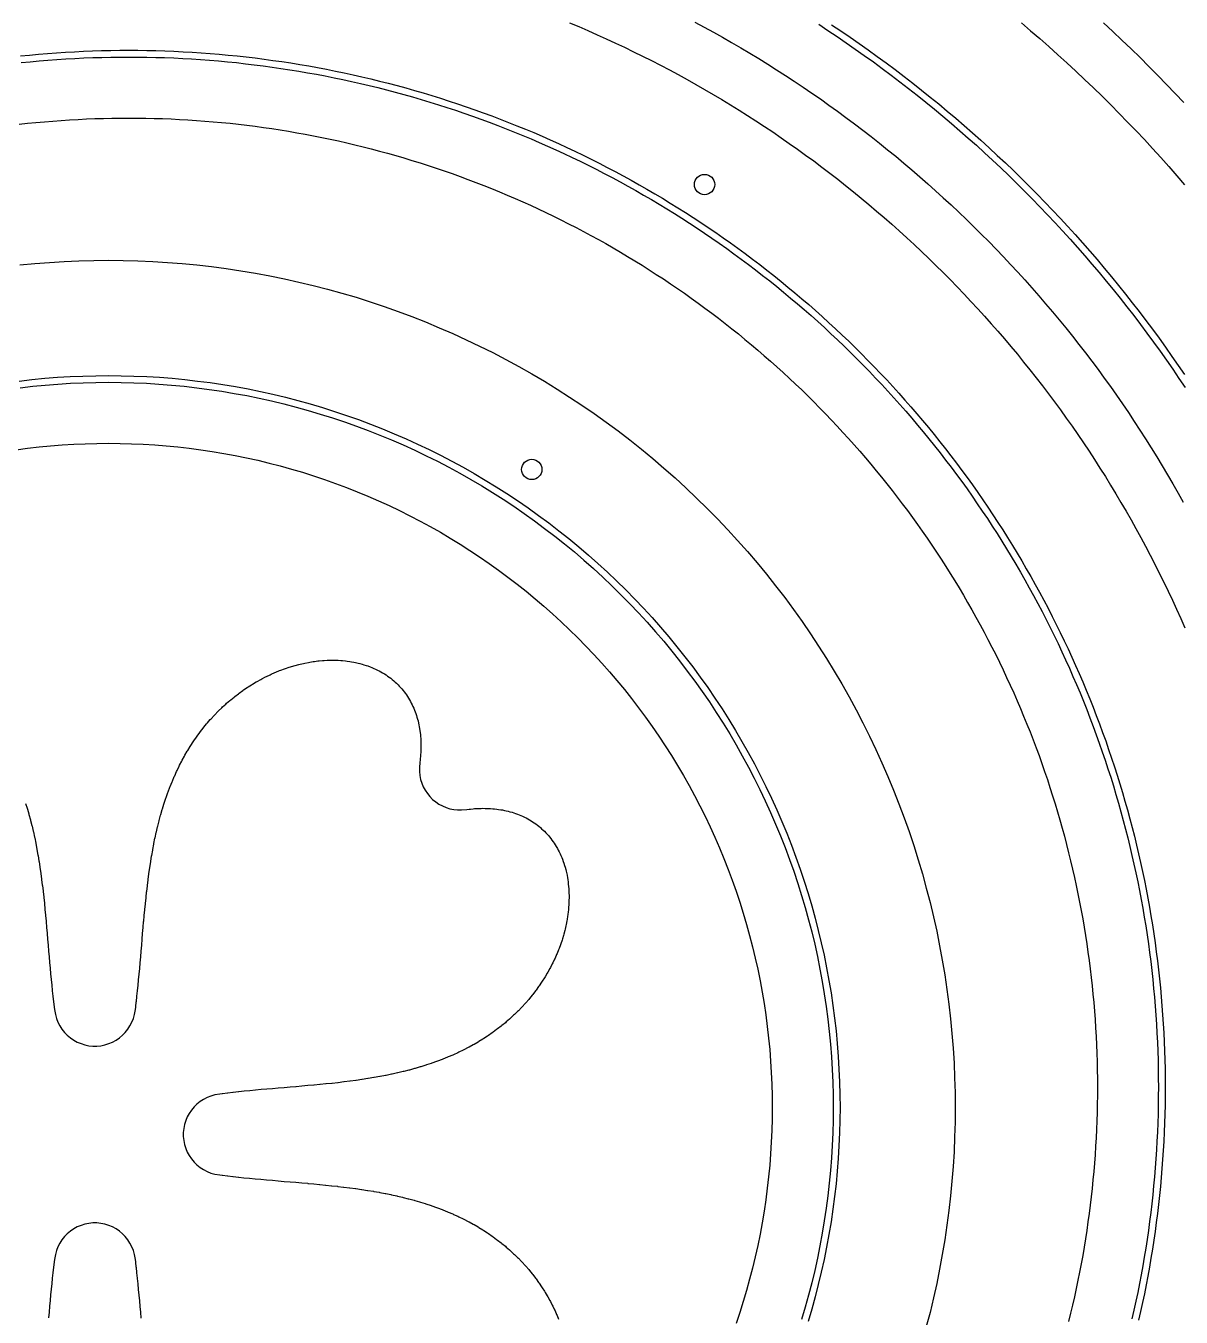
# Model space of a CAD drawing. Header units: metres. Extents: x 10 to 1210, y 10 to 2773.
# Drawn here: x 444.8 to 615.4, y 2270 to 2460.6 of the extents above; entities that cross this region are included whole.
import ezdxf

# ---------------------------------------------------------------- set-up
doc = ezdxf.new("R2010")
doc.units = ezdxf.units.M
for name, color, linetype in [('ACIKLIK', 5, 'Continuous'), ('ASKI_DELIK', 6, 'Continuous'), ('CAM_SABLON', 4, 'Continuous'), ('DIS_KENAR_V91_Z3', 1, 'Continuous'), ('LAMBA_T4_Z4', 3, 'Continuous')]:
    doc.layers.add(name, color=color, linetype=linetype)

msp = doc.modelspace()

# ---------------------------------------------------------------- linework, layer by layer
at = {"layer": 'ACIKLIK'}
for points in [[(543.57, 2461.16), (544.93, 2460.43), (546.3, 2459.68), (547.65, 2458.92), (549, 2458.15), (550.34, 2457.37), (551.68, 2456.58), (553, 2455.77), (554.33, 2454.95), (555.64, 2454.12), (556.95, 2453.28), (558.24, 2452.43), (559.54, 2451.57), (560.82, 2450.69), (562.1, 2449.81), (563.36, 2448.91), (564.63, 2448), (565.88, 2447.09), (567.12, 2446.16), (568.36, 2445.22), (569.59, 2444.27), (570.81, 2443.3), (572.02, 2442.33), (573.22, 2441.35), (574.42, 2440.36), (575.6, 2439.35), (576.78, 2438.34), (577.95, 2437.31), (579.11, 2436.28), (580.25, 2435.24), (581.4, 2434.18), (582.53, 2433.12), (583.65, 2432.04), (584.76, 2430.96), (585.86, 2429.86), (586.96, 2428.76), (588.04, 2427.65), (589.12, 2426.53), (590.18, 2425.4), (591.24, 2424.25), (592.28, 2423.11), (593.31, 2421.95), (594.34, 2420.78), (595.35, 2419.6), (596.36, 2418.42), (597.35, 2417.22), (598.33, 2416.02), (599.3, 2414.81), (600.27, 2413.59), (601.22, 2412.36), (602.16, 2411.12), (603.09, 2409.88), (604, 2408.63), (604.91, 2407.36), (605.81, 2406.1), (606.69, 2404.82), (607.57, 2403.54), (608.43, 2402.24), (609.28, 2400.95), (610.12, 2399.64), (610.95, 2398.33), (611.77, 2397), (612.58, 2395.68), (613.37, 2394.34), (614.15, 2393), (614.92, 2391.65), (615.68, 2390.3)], [(603.9, 2461.04), (605.27, 2459.78), (606.62, 2458.5), (607.96, 2457.22), (609.29, 2455.92), (610.61, 2454.61), (611.92, 2453.29), (613.22, 2451.96), (614.5, 2450.62), (615.78, 2449.27)], [(443.81, 2446.08), (445.05, 2446.22), (446.29, 2446.34), (447.54, 2446.46), (448.78, 2446.56), (450.02, 2446.65), (451.27, 2446.73), (452.52, 2446.8), (453.76, 2446.86), (455.01, 2446.91), (456.26, 2446.95), (457.5, 2446.98), (458.75, 2446.99), (460, 2447), (461.25, 2446.99), (462.5, 2446.98), (463.74, 2446.95), (464.99, 2446.91), (466.24, 2446.86), (467.48, 2446.8), (468.73, 2446.73), (469.98, 2446.65), (471.22, 2446.56), (472.46, 2446.46), (473.71, 2446.34), (474.95, 2446.22), (476.19, 2446.08), (477.43, 2445.93), (478.67, 2445.78), (479.9, 2445.61), (481.14, 2445.43), (482.37, 2445.24), (483.6, 2445.04), (484.83, 2444.83), (486.06, 2444.61), (487.29, 2444.37), (488.51, 2444.13), (489.73, 2443.87), (490.95, 2443.61), (492.17, 2443.33), (493.38, 2443.05), (494.59, 2442.75), (495.8, 2442.44), (497.01, 2442.13), (498.22, 2441.8), (499.42, 2441.46), (500.61, 2441.11), (501.81, 2440.75), (503, 2440.38), (504.19, 2440), (505.37, 2439.61), (506.56, 2439.21), (507.73, 2438.8), (508.91, 2438.38), (510.08, 2437.94), (511.25, 2437.5), (512.41, 2437.05), (513.57, 2436.59), (514.72, 2436.11), (515.87, 2435.63), (517.02, 2435.14), (518.16, 2434.64), (519.3, 2434.12), (520.43, 2433.6), (521.56, 2433.07), (522.69, 2432.53), (523.81, 2431.98), (524.92, 2431.41), (526.03, 2430.84), (527.13, 2430.26), (528.23, 2429.67), (529.33, 2429.07), (530.42, 2428.46), (531.5, 2427.84), (532.58, 2427.21), (533.65, 2426.57), (534.72, 2425.93), (535.78, 2425.27), (536.83, 2424.6), (537.88, 2423.93), (538.93, 2423.25), (539.96, 2422.55), (541, 2421.85), (542.02, 2421.14), (543.04, 2420.42), (544.05, 2419.69), (545.06, 2418.95), (546.06, 2418.2), (547.05, 2417.45), (548.04, 2416.69), (549.02, 2415.91), (549.99, 2415.13), (550.96, 2414.34), (551.92, 2413.54), (552.87, 2412.74), (553.82, 2411.92), (554.75, 2411.1), (555.69, 2410.27), (556.61, 2409.43), (557.53, 2408.58), (558.43, 2407.73), (559.34, 2406.87), (560.23, 2405.99), (561.12, 2405.12), (561.99, 2404.23), (562.87, 2403.34), (563.73, 2402.43), (564.58, 2401.53), (565.43, 2400.61), (566.27, 2399.69), (567.1, 2398.75), (567.92, 2397.82), (568.74, 2396.87), (569.54, 2395.92), (570.34, 2394.96), (571.13, 2393.99), (571.91, 2393.02), (572.69, 2392.04), (573.45, 2391.05), (574.2, 2390.06), (574.95, 2389.06), (575.69, 2388.05), (576.42, 2387.04), (577.14, 2386.02), (577.85, 2385), (578.55, 2383.96), (579.25, 2382.93), (579.93, 2381.88), (580.6, 2380.83), (581.27, 2379.78), (581.93, 2378.72), (582.57, 2377.65), (583.21, 2376.58), (583.84, 2375.5), (584.46, 2374.42), (585.07, 2373.33), (585.67, 2372.23), (586.26, 2371.13), (586.84, 2370.03), (587.41, 2368.92), (587.98, 2367.81), (588.53, 2366.69), (589.07, 2365.56), (589.6, 2364.43), (590.12, 2363.3), (590.64, 2362.16), (591.14, 2361.02), (591.63, 2359.87), (592.11, 2358.72), (592.59, 2357.57), (593.05, 2356.41), (593.5, 2355.25), (593.94, 2354.08), (594.38, 2352.91), (594.8, 2351.73), (595.21, 2350.56), (595.61, 2349.37), (596, 2348.19), (596.38, 2347), (596.75, 2345.81), (597.11, 2344.61), (597.46, 2343.42), (597.8, 2342.22), (598.13, 2341.01), (598.44, 2339.8), (598.75, 2338.59), (599.05, 2337.38), (599.33, 2336.17), (599.61, 2334.95), (599.87, 2333.73), (600.13, 2332.51), (600.37, 2331.29), (600.61, 2330.06), (600.83, 2328.83), (601.04, 2327.6), (601.24, 2326.37), (601.43, 2325.14), (601.61, 2323.9), (601.78, 2322.67), (601.93, 2321.43), (602.08, 2320.19), (602.22, 2318.95), (602.34, 2317.71), (602.46, 2316.46), (602.56, 2315.22), (602.65, 2313.98), (602.73, 2312.73), (602.8, 2311.48), (602.86, 2310.24), (602.91, 2308.99), (602.95, 2307.74), (602.98, 2306.5), (602.99, 2305.25), (603, 2304), (603, 2304), (602.99, 2302.75), (602.98, 2301.5), (602.95, 2300.26), (602.91, 2299.01), (602.86, 2297.76), (602.8, 2296.52), (602.73, 2295.27), (602.65, 2294.02), (602.56, 2292.78), (602.46, 2291.54), (602.34, 2290.29), (602.22, 2289.05), (602.08, 2287.81), (601.93, 2286.57), (601.78, 2285.33), (601.61, 2284.1), (601.43, 2282.86), (601.24, 2281.63), (601.04, 2280.4), (600.83, 2279.17), (600.61, 2277.94), (600.37, 2276.71), (600.13, 2275.49), (599.87, 2274.27), (599.61, 2273.05), (599.33, 2271.83), (599.05, 2270.62), (598.75, 2269.41)], [(443.36, 2398.05), (445.06, 2398.27), (446.76, 2398.46), (448.46, 2398.63), (450.16, 2398.76), (451.87, 2398.86), (453.58, 2398.94), (455.29, 2398.98), (457, 2399), (458.71, 2398.98), (460.42, 2398.94), (462.13, 2398.86), (463.84, 2398.76), (465.54, 2398.63), (467.24, 2398.46), (468.94, 2398.27), (470.64, 2398.05), (472.33, 2397.79), (474.02, 2397.51), (475.7, 2397.2), (477.38, 2396.86), (479.04, 2396.49), (480.71, 2396.09), (482.36, 2395.66), (484.01, 2395.2), (485.65, 2394.72), (487.28, 2394.2), (488.91, 2393.66), (490.52, 2393.09), (492.12, 2392.49), (493.71, 2391.86), (495.29, 2391.21), (496.86, 2390.53), (498.42, 2389.82), (499.96, 2389.08), (501.49, 2388.32), (503.01, 2387.53), (504.51, 2386.71), (506, 2385.87), (507.47, 2385), (508.93, 2384.11), (510.37, 2383.19), (511.8, 2382.24), (513.21, 2381.28), (514.6, 2380.28), (515.98, 2379.27), (517.33, 2378.22), (518.67, 2377.16), (519.99, 2376.07), (521.29, 2374.96), (522.57, 2373.83), (523.84, 2372.67), (525.08, 2371.49), (526.3, 2370.3), (527.49, 2369.08), (528.67, 2367.84), (529.83, 2366.57), (530.96, 2365.29), (532.07, 2363.99), (533.16, 2362.67), (534.22, 2361.33), (535.27, 2359.98), (536.28, 2358.6), (537.28, 2357.21), (538.24, 2355.8), (539.19, 2354.37), (540.11, 2352.93), (541, 2351.47), (541.87, 2350), (542.71, 2348.51), (543.53, 2347.01), (544.32, 2345.49), (545.08, 2343.96), (545.82, 2342.42), (546.53, 2340.86), (547.21, 2339.29), (547.86, 2337.71), (548.49, 2336.12), (549.09, 2334.52), (549.66, 2332.91), (550.2, 2331.28), (550.72, 2329.65), (551.2, 2328.01), (551.66, 2326.36), (552.09, 2324.71), (552.49, 2323.04), (552.86, 2321.38), (553.2, 2319.7), (553.51, 2318.02), (553.79, 2316.33), (554.05, 2314.64), (554.27, 2312.94), (554.46, 2311.24), (554.63, 2309.54), (554.76, 2307.84), (554.86, 2306.13), (554.94, 2304.42), (554.98, 2302.71), (555, 2301), (555, 2301), (554.98, 2299.29), (554.94, 2297.58), (554.86, 2295.87), (554.76, 2294.16), (554.63, 2292.46), (554.46, 2290.76), (554.27, 2289.06), (554.05, 2287.36), (553.79, 2285.67), (553.51, 2283.98), (553.2, 2282.3), (552.86, 2280.62), (552.49, 2278.96), (552.09, 2277.29), (551.66, 2275.64), (551.2, 2273.99), (550.72, 2272.35), (550.2, 2270.72), (549.66, 2269.09)]]:
    msp.add_lwpolyline(points, dxfattribs=at)
at = {"layer": 'ASKI_DELIK'}
for centre in [(545, 2437.19), (519.5, 2395.14)]:
    msp.add_circle(centre, 1.5, dxfattribs=at)
at = {"layer": 'CAM_SABLON'}
for points in [[(561.85, 2460.83), (563.21, 2459.94), (564.57, 2459.03), (565.92, 2458.11), (567.26, 2457.18), (568.59, 2456.24), (569.92, 2455.29), (571.23, 2454.32), (572.54, 2453.34), (573.84, 2452.36), (575.13, 2451.36), (576.41, 2450.35), (577.68, 2449.33), (578.95, 2448.29), (580.2, 2447.25), (581.45, 2446.2), (582.68, 2445.13), (583.91, 2444.05), (585.13, 2442.97), (586.34, 2441.87), (587.53, 2440.76), (588.72, 2439.64), (589.9, 2438.52), (591.07, 2437.38), (592.23, 2436.23), (593.38, 2435.07), (594.52, 2433.9), (595.64, 2432.72), (596.76, 2431.53), (597.87, 2430.34), (598.97, 2429.13), (600.05, 2427.91), (601.13, 2426.68), (602.2, 2425.45), (603.25, 2424.2), (604.29, 2422.95), (605.33, 2421.68), (606.35, 2420.41), (607.36, 2419.13), (608.36, 2417.84), (609.34, 2416.54), (610.32, 2415.23), (611.29, 2413.92), (612.24, 2412.59), (613.18, 2411.26), (614.11, 2409.92), (615.03, 2408.57), (615.94, 2407.21)], [(444.11, 2455.17), (445.43, 2455.3), (446.75, 2455.42), (448.07, 2455.53), (449.4, 2455.63), (450.72, 2455.72), (452.04, 2455.79), (453.37, 2455.86), (454.7, 2455.91), (456.02, 2455.95), (457.35, 2455.98), (458.67, 2455.99), (460, 2456), (461.33, 2455.99), (462.65, 2455.98), (463.98, 2455.95), (465.3, 2455.91), (466.63, 2455.86), (467.96, 2455.79), (469.28, 2455.72), (470.6, 2455.63), (471.93, 2455.53), (473.25, 2455.42), (474.57, 2455.3), (475.89, 2455.17), (477.21, 2455.02), (478.52, 2454.87), (479.84, 2454.7), (481.15, 2454.52), (482.47, 2454.33), (483.78, 2454.13), (485.09, 2453.92), (486.39, 2453.69), (487.7, 2453.45), (489, 2453.21), (490.3, 2452.95), (491.6, 2452.68), (492.9, 2452.4), (494.19, 2452.1), (495.48, 2451.8), (496.77, 2451.48), (498.06, 2451.16), (499.34, 2450.82), (500.62, 2450.47), (501.9, 2450.11), (503.17, 2449.74), (504.44, 2449.36), (505.71, 2448.96), (506.97, 2448.56), (508.23, 2448.15), (509.49, 2447.72), (510.74, 2447.28), (511.99, 2446.83), (513.23, 2446.37), (514.47, 2445.9), (515.71, 2445.42), (516.94, 2444.93), (518.17, 2444.43), (519.39, 2443.92), (520.61, 2443.39), (521.82, 2442.86), (523.03, 2442.31), (524.24, 2441.76), (525.44, 2441.19), (526.63, 2440.62), (527.82, 2440.03), (529.01, 2439.43), (530.19, 2438.83), (531.36, 2438.21), (532.53, 2437.58), (533.69, 2436.94), (534.85, 2436.29), (536, 2435.64), (537.15, 2434.97), (538.29, 2434.29), (539.42, 2433.6), (540.55, 2432.9), (541.67, 2432.2), (542.79, 2431.48), (543.89, 2430.75), (545, 2430.01), (546.09, 2429.27), (547.18, 2428.51), (548.27, 2427.75), (549.34, 2426.97), (550.41, 2426.19), (551.48, 2425.39), (552.53, 2424.59), (553.58, 2423.78), (554.62, 2422.96), (555.66, 2422.13), (556.68, 2421.29), (557.7, 2420.44), (558.72, 2419.58), (559.72, 2418.72), (560.72, 2417.84), (561.71, 2416.96), (562.69, 2416.07), (563.66, 2415.17), (564.63, 2414.26), (565.59, 2413.34), (566.54, 2412.41), (567.48, 2411.48), (568.41, 2410.54), (569.34, 2409.59), (570.26, 2408.63), (571.17, 2407.66), (572.07, 2406.69), (572.96, 2405.71), (573.84, 2404.72), (574.72, 2403.72), (575.58, 2402.72), (576.44, 2401.7), (577.29, 2400.68), (578.13, 2399.66), (578.96, 2398.62), (579.78, 2397.58), (580.59, 2396.53), (581.39, 2395.48), (582.19, 2394.41), (582.97, 2393.34), (583.75, 2392.27), (584.51, 2391.18), (585.27, 2390.09), (586.01, 2389), (586.75, 2387.89), (587.48, 2386.79), (588.2, 2385.67), (588.9, 2384.55), (589.6, 2383.42), (590.29, 2382.29), (590.97, 2381.15), (591.64, 2380), (592.29, 2378.85), (592.94, 2377.69), (593.58, 2376.53), (594.21, 2375.36), (594.83, 2374.19), (595.43, 2373.01), (596.03, 2371.82), (596.62, 2370.63), (597.19, 2369.44), (597.76, 2368.24), (598.31, 2367.03), (598.86, 2365.82), (599.39, 2364.61), (599.92, 2363.39), (600.43, 2362.17), (600.93, 2360.94), (601.42, 2359.71), (601.9, 2358.47), (602.37, 2357.23), (602.83, 2355.99), (603.28, 2354.74), (603.72, 2353.49), (604.15, 2352.23), (604.56, 2350.97), (604.96, 2349.71), (605.36, 2348.44), (605.74, 2347.17), (606.11, 2345.9), (606.47, 2344.62), (606.82, 2343.34), (607.16, 2342.06), (607.48, 2340.77), (607.8, 2339.48), (608.1, 2338.19), (608.4, 2336.9), (608.68, 2335.6), (608.95, 2334.3), (609.21, 2333), (609.45, 2331.7), (609.69, 2330.39), (609.92, 2329.09), (610.13, 2327.78), (610.33, 2326.47), (610.52, 2325.15), (610.7, 2323.84), (610.87, 2322.52), (611.02, 2321.21), (611.17, 2319.89), (611.3, 2318.57), (611.42, 2317.25), (611.53, 2315.93), (611.63, 2314.6), (611.72, 2313.28), (611.79, 2311.96), (611.86, 2310.63), (611.91, 2309.3), (611.95, 2307.98), (611.98, 2306.65), (611.99, 2305.33), (612, 2304), (612, 2304), (611.99, 2302.67), (611.98, 2301.35), (611.95, 2300.02), (611.91, 2298.7), (611.86, 2297.37), (611.79, 2296.04), (611.72, 2294.72), (611.63, 2293.4), (611.53, 2292.07), (611.42, 2290.75), (611.3, 2289.43), (611.17, 2288.11), (611.02, 2286.79), (610.87, 2285.48), (610.7, 2284.16), (610.52, 2282.85), (610.33, 2281.53), (610.13, 2280.22), (609.92, 2278.91), (609.69, 2277.61), (609.45, 2276.3), (609.21, 2275), (608.95, 2273.7), (608.68, 2272.4), (608.4, 2271.1), (608.1, 2269.81)], [(443.96, 2407.2), (445.82, 2407.41), (447.67, 2407.59), (449.54, 2407.74), (451.4, 2407.85), (453.27, 2407.93), (455.13, 2407.98), (457, 2408), (458.87, 2407.98), (460.73, 2407.93), (462.6, 2407.85), (464.46, 2407.74), (466.33, 2407.59), (468.18, 2407.41), (470.04, 2407.2), (471.89, 2406.96), (473.74, 2406.68), (475.58, 2406.37), (477.42, 2406.03), (479.25, 2405.66), (481.07, 2405.26), (482.89, 2404.82), (484.69, 2404.35), (486.49, 2403.85), (488.28, 2403.32), (490.06, 2402.76), (491.84, 2402.17), (493.6, 2401.55), (495.35, 2400.89), (497.08, 2400.21), (498.81, 2399.49), (500.52, 2398.75), (502.22, 2397.97), (503.91, 2397.17), (505.58, 2396.34), (507.23, 2395.47), (508.87, 2394.58), (510.5, 2393.66), (512.11, 2392.72), (513.7, 2391.74), (515.28, 2390.74), (516.83, 2389.71), (518.37, 2388.65), (519.89, 2387.56), (521.39, 2386.45), (522.88, 2385.32), (524.34, 2384.15), (525.78, 2382.97), (527.2, 2381.75), (528.6, 2380.52), (529.97, 2379.25), (531.33, 2377.97), (532.66, 2376.66), (533.97, 2375.33), (535.25, 2373.97), (536.52, 2372.6), (537.75, 2371.2), (538.97, 2369.78), (540.15, 2368.34), (541.32, 2366.88), (542.45, 2365.39), (543.56, 2363.89), (544.65, 2362.37), (545.71, 2360.83), (546.74, 2359.28), (547.74, 2357.7), (548.72, 2356.11), (549.66, 2354.5), (550.58, 2352.87), (551.47, 2351.23), (552.34, 2349.58), (553.17, 2347.91), (553.97, 2346.22), (554.75, 2344.52), (555.49, 2342.81), (556.21, 2341.08), (556.89, 2339.35), (557.55, 2337.6), (558.17, 2335.84), (558.76, 2334.06), (559.32, 2332.28), (559.85, 2330.49), (560.35, 2328.69), (560.82, 2326.89), (561.26, 2325.07), (561.66, 2323.25), (562.03, 2321.42), (562.37, 2319.58), (562.68, 2317.74), (562.96, 2315.89), (563.2, 2314.04), (563.41, 2312.18), (563.59, 2310.33), (563.74, 2308.46), (563.85, 2306.6), (563.93, 2304.73), (563.98, 2302.87), (564, 2301), (564, 2301), (563.98, 2299.13), (563.93, 2297.27), (563.85, 2295.4), (563.74, 2293.54), (563.59, 2291.67), (563.41, 2289.82), (563.2, 2287.96), (562.96, 2286.11), (562.68, 2284.26), (562.37, 2282.42), (562.03, 2280.58), (561.66, 2278.75), (561.26, 2276.93), (560.82, 2275.11), (560.35, 2273.31), (559.85, 2271.51), (559.32, 2269.72)]]:
    msp.add_lwpolyline(points, dxfattribs=at)
at = {"layer": 'DIS_KENAR_V91_Z3'}
for points in [[(525.06, 2461.06), (526.42, 2460.49), (527.79, 2459.9), (529.15, 2459.3), (530.5, 2458.69), (531.85, 2458.07), (533.19, 2457.44), (534.52, 2456.79), (535.85, 2456.14), (537.18, 2455.47), (538.5, 2454.79), (539.81, 2454.1), (541.12, 2453.4), (542.42, 2452.69), (543.71, 2451.96), (545, 2451.22), (546.28, 2450.48), (547.56, 2449.72), (548.82, 2448.95), (550.09, 2448.17), (551.34, 2447.38), (552.59, 2446.57), (553.83, 2445.76), (555.06, 2444.94), (556.29, 2444.1), (557.51, 2443.26), (558.72, 2442.4), (559.92, 2441.53), (561.12, 2440.66), (562.31, 2439.77), (563.49, 2438.87), (564.66, 2437.96), (565.83, 2437.04), (566.98, 2436.11), (568.13, 2435.18), (569.27, 2434.23), (570.41, 2433.27), (571.53, 2432.3), (572.65, 2431.32), (573.75, 2430.33), (574.85, 2429.34), (575.94, 2428.33), (577.02, 2427.31), (578.09, 2426.29), (579.15, 2425.25), (580.21, 2424.21), (581.25, 2423.15), (582.29, 2422.09), (583.31, 2421.02), (584.33, 2419.94), (585.34, 2418.85), (586.33, 2417.75), (587.32, 2416.65), (588.3, 2415.53), (589.27, 2414.41), (590.23, 2413.27), (591.18, 2412.13), (592.11, 2410.98), (593.04, 2409.83), (593.96, 2408.66), (594.87, 2407.49), (595.77, 2406.31), (596.66, 2405.12), (597.53, 2403.92), (598.4, 2402.72), (599.26, 2401.51), (600.1, 2400.29), (600.94, 2399.06), (601.76, 2397.83), (602.57, 2396.59), (603.38, 2395.34), (604.17, 2394.09), (604.95, 2392.82), (605.72, 2391.56), (606.48, 2390.28), (607.22, 2389), (607.96, 2387.71), (608.69, 2386.42), (609.4, 2385.12), (610.1, 2383.81), (610.79, 2382.5), (611.47, 2381.18), (612.14, 2379.85), (612.79, 2378.52), (613.44, 2377.19), (614.07, 2375.85), (614.69, 2374.5), (615.3, 2373.15), (615.9, 2371.79)], [(591.77, 2461.04), (593.14, 2459.88), (594.49, 2458.72), (595.84, 2457.54), (597.17, 2456.34), (598.5, 2455.14), (599.81, 2453.93), (601.11, 2452.7), (602.4, 2451.46), (603.69, 2450.22), (604.96, 2448.96), (606.22, 2447.69), (607.46, 2446.4), (608.7, 2445.11), (609.93, 2443.81), (611.14, 2442.5), (612.34, 2441.17), (613.54, 2439.84), (614.72, 2438.49), (615.88, 2437.14)], [(443.93, 2425.32), (446.11, 2425.52), (448.28, 2425.7), (450.46, 2425.83), (452.64, 2425.92), (454.82, 2425.98), (457, 2426), (459.18, 2425.98), (461.36, 2425.92), (463.54, 2425.83), (465.72, 2425.7), (467.89, 2425.52), (470.07, 2425.32), (472.23, 2425.07), (474.4, 2424.78), (476.55, 2424.46), (478.71, 2424.1), (480.85, 2423.7), (482.99, 2423.27), (485.12, 2422.8), (487.24, 2422.29), (489.35, 2421.74), (491.45, 2421.16), (493.55, 2420.54), (495.63, 2419.88), (497.7, 2419.19), (499.75, 2418.46), (501.8, 2417.7), (503.83, 2416.9), (505.84, 2416.06), (507.84, 2415.19), (509.83, 2414.29), (511.8, 2413.35), (513.75, 2412.38), (515.68, 2411.37), (517.6, 2410.33), (519.5, 2409.25), (521.38, 2408.15), (523.24, 2407.01), (525.08, 2405.83), (526.9, 2404.63), (528.7, 2403.39), (530.47, 2402.13), (532.23, 2400.83), (533.96, 2399.5), (535.67, 2398.14), (537.35, 2396.76), (539.01, 2395.34), (540.64, 2393.89), (542.25, 2392.42), (543.83, 2390.92), (545.39, 2389.39), (546.92, 2387.83), (548.42, 2386.25), (549.89, 2384.64), (551.34, 2383.01), (552.76, 2381.35), (554.14, 2379.67), (555.5, 2377.96), (556.83, 2376.23), (558.13, 2374.47), (559.39, 2372.7), (560.63, 2370.9), (561.83, 2369.08), (563.01, 2367.24), (564.15, 2365.38), (565.25, 2363.5), (566.33, 2361.6), (567.37, 2359.68), (568.38, 2357.75), (569.35, 2355.8), (570.29, 2353.83), (571.19, 2351.84), (572.06, 2349.84), (572.9, 2347.83), (573.7, 2345.8), (574.46, 2343.75), (575.19, 2341.7), (575.88, 2339.63), (576.54, 2337.55), (577.16, 2335.45), (577.74, 2333.35), (578.29, 2331.24), (578.8, 2329.12), (579.27, 2326.99), (579.7, 2324.85), (580.1, 2322.71), (580.46, 2320.55), (580.78, 2318.4), (581.07, 2316.23), (581.32, 2314.07), (581.52, 2311.89), (581.7, 2309.72), (581.83, 2307.54), (581.92, 2305.36), (581.98, 2303.18), (582, 2301), (582, 2301), (581.98, 2298.82), (581.92, 2296.64), (581.83, 2294.46), (581.7, 2292.28), (581.52, 2290.11), (581.32, 2287.93), (581.07, 2285.77), (580.78, 2283.6), (580.46, 2281.45), (580.1, 2279.29), (579.7, 2277.15), (579.27, 2275.01), (578.8, 2272.88), (578.29, 2270.76), (577.74, 2268.65)], [(444.77, 2345.87), (445, 2345.14), (445.03, 2345.03), (445.24, 2344.3), (445.27, 2344.2), (445.48, 2343.45), (445.5, 2343.35), (445.69, 2342.6), (445.72, 2342.5), (445.9, 2341.74), (445.92, 2341.65), (446.09, 2340.87), (446.11, 2340.79), (446.27, 2340), (446.29, 2339.92), (446.44, 2339.12), (446.45, 2339.05), (446.6, 2338.24), (446.61, 2338.17), (446.74, 2337.36), (446.75, 2337.29), (446.88, 2336.47), (446.89, 2336.41), (447.01, 2335.58), (447.02, 2335.53), (447.13, 2334.69), (447.14, 2334.64), (447.24, 2333.8), (447.25, 2333.76), (447.35, 2332.91), (447.35, 2332.87), (447.45, 2332.02), (447.45, 2331.98), (447.54, 2331.13), (447.54, 2331.09), (447.63, 2330.24), (447.63, 2330.21), (447.71, 2329.35), (447.71, 2329.32), (447.79, 2328.46), (447.79, 2328.44), (447.87, 2327.57), (447.87, 2327.56), (447.95, 2326.69), (447.95, 2326.68), (448.02, 2325.82), (448.09, 2324.94), (448.17, 2324.08), (448.24, 2323.23), (448.31, 2322.38), (448.38, 2321.54), (448.46, 2320.7), (448.54, 2319.87), (448.62, 2319.05), (448.7, 2318.23), (448.71, 2318.19), (448.79, 2317.43), (448.8, 2317.38), (448.88, 2316.64), (448.89, 2316.58), (448.98, 2315.85), (448.98, 2315.79), (449.03, 2315.43), (449.16, 2314.69), (449.32, 2314.12), (449.54, 2313.56), (449.82, 2313.03), (450.14, 2312.53), (450.51, 2312.07), (450.93, 2311.64), (451.39, 2311.26), (451.88, 2310.92), (452.4, 2310.64), (452.95, 2310.41), (453.52, 2310.23), (454.11, 2310.11), (454.7, 2310.05), (455.3, 2310.05), (455.89, 2310.11), (456.48, 2310.23), (457.05, 2310.41), (457.6, 2310.64), (458.12, 2310.92), (458.61, 2311.26), (459.07, 2311.64), (459.49, 2312.07), (459.86, 2312.53), (460.18, 2313.03), (460.46, 2313.56), (460.68, 2314.12), (460.84, 2314.69), (460.97, 2315.43), (461.02, 2315.79), (461.02, 2315.85), (461.11, 2316.58), (461.12, 2316.64), (461.2, 2317.38), (461.21, 2317.43), (461.29, 2318.19), (461.3, 2318.23), (461.38, 2319), (461.46, 2319.83), (461.54, 2320.66), (461.61, 2321.5), (461.69, 2322.35), (461.76, 2323.21), (461.83, 2324.07), (461.91, 2324.94), (461.98, 2325.81), (462.05, 2326.68), (462.05, 2326.68), (462.13, 2327.55), (462.13, 2327.56), (462.2, 2328.42), (462.21, 2328.44), (462.28, 2329.3), (462.29, 2329.32), (462.37, 2330.18), (462.37, 2330.21), (462.45, 2331.06), (462.46, 2331.1), (462.55, 2331.95), (462.55, 2331.98), (462.64, 2332.83), (462.65, 2332.87), (462.75, 2333.71), (462.75, 2333.76), (462.86, 2334.6), (462.86, 2334.65), (462.98, 2335.48), (462.98, 2335.53), (463.1, 2336.36), (463.11, 2336.42), (463.24, 2337.23), (463.25, 2337.3), (463.38, 2338.11), (463.39, 2338.18), (463.53, 2338.98), (463.55, 2339.05), (463.7, 2339.85), (463.71, 2339.93), (463.87, 2340.71), (463.89, 2340.79), (464.06, 2341.57), (464.08, 2341.66), (464.26, 2342.42), (464.28, 2342.51), (464.47, 2343.27), (464.5, 2343.36), (464.7, 2344.11), (464.73, 2344.21), (464.94, 2344.94), (464.97, 2345.05), (465.2, 2345.77), (465.23, 2345.88), (465.48, 2346.63), (465.52, 2346.75), (465.77, 2347.45), (465.81, 2347.56), (466.07, 2348.25), (466.12, 2348.37), (466.39, 2349.04), (466.44, 2349.16), (466.72, 2349.82), (466.78, 2349.95), (467.07, 2350.59), (467.13, 2350.72), (467.44, 2351.35), (467.51, 2351.48), (467.83, 2352.1), (467.9, 2352.23), (468.23, 2352.84), (468.3, 2352.97), (468.64, 2353.56), (468.72, 2353.69), (469.08, 2354.27), (469.16, 2354.4), (469.53, 2354.97), (469.62, 2355.1), (470, 2355.65), (470.09, 2355.78), (470.48, 2356.31), (470.58, 2356.45), (470.99, 2356.97), (471.09, 2357.1), (471.5, 2357.6), (471.61, 2357.73), (472.04, 2358.22), (472.15, 2358.35), (472.59, 2358.82), (472.7, 2358.94), (473.15, 2359.4), (473.27, 2359.53), (473.73, 2359.97), (473.85, 2360.09), (474.32, 2360.52), (474.45, 2360.63), (474.93, 2361.04), (475.06, 2361.16), (475.54, 2361.55), (475.68, 2361.66), (476.18, 2362.04), (476.32, 2362.14), (476.82, 2362.51), (476.96, 2362.61), (477.47, 2362.95), (477.62, 2363.05), (478.13, 2363.38), (478.29, 2363.47), (478.8, 2363.78), (478.96, 2363.87), (479.48, 2364.16), (479.64, 2364.25), (480.17, 2364.52), (480.34, 2364.6), (480.87, 2364.85), (481.03, 2364.93), (481.56, 2365.17), (481.73, 2365.24), (482.27, 2365.45), (482.44, 2365.52), (482.97, 2365.72), (483.15, 2365.78), (483.68, 2365.96), (483.87, 2366.02), (484.39, 2366.17), (484.58, 2366.23), (485.1, 2366.36), (485.29, 2366.41), (485.81, 2366.53), (486.01, 2366.57), (486.52, 2366.67), (486.72, 2366.71), (487.22, 2366.79), (487.43, 2366.82), (487.92, 2366.88), (488.13, 2366.9), (488.62, 2366.94), (488.83, 2366.96), (489.31, 2366.98), (489.53, 2366.99), (489.99, 2367), (490.21, 2367), (490.66, 2366.99), (490.89, 2366.98), (491.32, 2366.95), (491.56, 2366.93), (491.98, 2366.89), (492.22, 2366.86), (492.62, 2366.81), (492.86, 2366.77), (493.25, 2366.7), (493.49, 2366.65), (493.86, 2366.57), (494.11, 2366.5), (494.46, 2366.41), (494.72, 2366.33), (495.05, 2366.23), (495.31, 2366.14), (495.62, 2366.02), (495.88, 2365.92), (496.17, 2365.79), (496.43, 2365.67), (496.71, 2365.54), (496.97, 2365.41), (497.23, 2365.27), (497.48, 2365.12), (497.73, 2364.97), (497.98, 2364.81), (498.21, 2364.65), (498.45, 2364.48), (498.67, 2364.32), (498.91, 2364.13), (499.11, 2363.96), (499.34, 2363.75), (499.53, 2363.58), (499.75, 2363.36), (499.92, 2363.18), (500.13, 2362.95), (500.3, 2362.76), (500.5, 2362.52), (500.65, 2362.33), (500.84, 2362.08), (500.98, 2361.87), (501.15, 2361.62), (501.29, 2361.4), (501.44, 2361.15), (501.57, 2360.92), (501.71, 2360.66), (501.83, 2360.42), (501.96, 2360.15), (502.07, 2359.9), (502.18, 2359.64), (502.28, 2359.37), (502.37, 2359.11), (502.47, 2358.83), (502.55, 2358.58), (502.63, 2358.28), (502.7, 2358.03), (502.77, 2357.72), (502.83, 2357.48), (502.89, 2357.16), (502.93, 2356.91), (502.98, 2356.58), (503.01, 2356.34), (503.05, 2356), (503.08, 2355.77), (503.1, 2355.41), (503.11, 2355.19), (503.13, 2354.82), (503.13, 2354.61), (503.14, 2354.22), (503.13, 2354.02), (503.12, 2353.63), (503.11, 2353.43), (503.09, 2353.03), (503.07, 2352.85), (503.03, 2352.44), (503.01, 2352.26), (502.97, 2351.94), (502.9, 2351.13), (502.9, 2350.55), (502.96, 2349.97), (503.08, 2349.4), (503.25, 2348.85), (503.48, 2348.31), (503.75, 2347.79), (504.08, 2347.31), (504.45, 2346.86), (504.86, 2346.45), (505.31, 2346.08), (505.79, 2345.75), (506.31, 2345.48), (506.85, 2345.25), (507.4, 2345.08), (507.97, 2344.96), (508.55, 2344.9), (509.14, 2344.9), (509.89, 2344.97), (510.26, 2345.01), (510.44, 2345.03), (510.85, 2345.07), (511.03, 2345.09), (511.43, 2345.11), (511.63, 2345.12), (512.02, 2345.13), (512.22, 2345.14), (512.61, 2345.13), (512.82, 2345.13), (513.19, 2345.11), (513.41, 2345.1), (513.77, 2345.08), (514, 2345.05), (514.34, 2345.01), (514.58, 2344.98), (514.91, 2344.93), (515.16, 2344.89), (515.48, 2344.83), (515.72, 2344.77), (516.03, 2344.7), (516.28, 2344.63), (516.58, 2344.55), (516.83, 2344.47), (517.11, 2344.37), (517.37, 2344.28), (517.64, 2344.18), (517.9, 2344.07), (518.15, 2343.96), (518.42, 2343.83), (518.66, 2343.71), (518.92, 2343.57), (519.15, 2343.44), (519.4, 2343.29), (519.62, 2343.15), (519.87, 2342.98), (520.08, 2342.84), (520.33, 2342.65), (520.52, 2342.5), (520.76, 2342.3), (520.95, 2342.13), (521.18, 2341.92), (521.36, 2341.75), (521.58, 2341.53), (521.75, 2341.34), (521.96, 2341.11), (522.13, 2340.91), (522.32, 2340.67), (522.48, 2340.45), (522.65, 2340.21), (522.81, 2339.98), (522.97, 2339.73), (523.12, 2339.48), (523.27, 2339.23), (523.41, 2338.97), (523.54, 2338.71), (523.67, 2338.43), (523.79, 2338.17), (523.92, 2337.88), (524.02, 2337.62), (524.14, 2337.31), (524.23, 2337.05), (524.33, 2336.72), (524.41, 2336.46), (524.5, 2336.11), (524.57, 2335.86), (524.65, 2335.49), (524.7, 2335.25), (524.77, 2334.86), (524.81, 2334.62), (524.86, 2334.22), (524.89, 2333.98), (524.93, 2333.56), (524.95, 2333.32), (524.98, 2332.89), (524.99, 2332.66), (525, 2332.21), (525, 2331.99), (524.99, 2331.53), (524.98, 2331.31), (524.96, 2330.83), (524.94, 2330.62), (524.9, 2330.13), (524.88, 2329.92), (524.82, 2329.43), (524.79, 2329.22), (524.71, 2328.72), (524.67, 2328.52), (524.57, 2328.01), (524.53, 2327.81), (524.41, 2327.29), (524.36, 2327.1), (524.23, 2326.58), (524.17, 2326.39), (524.02, 2325.87), (523.96, 2325.68), (523.78, 2325.15), (523.72, 2324.97), (523.52, 2324.44), (523.45, 2324.27), (523.24, 2323.73), (523.17, 2323.56), (522.93, 2323.03), (522.85, 2322.87), (522.6, 2322.34), (522.52, 2322.17), (522.25, 2321.64), (522.16, 2321.48), (521.87, 2320.96), (521.78, 2320.8), (521.47, 2320.29), (521.38, 2320.13), (521.05, 2319.62), (520.95, 2319.47), (520.61, 2318.96), (520.51, 2318.82), (520.14, 2318.32), (520.04, 2318.18), (519.66, 2317.68), (519.55, 2317.54), (519.16, 2317.06), (519.04, 2316.93), (518.63, 2316.45), (518.52, 2316.32), (518.09, 2315.85), (517.97, 2315.73), (517.53, 2315.27), (517.4, 2315.15), (516.94, 2314.7), (516.82, 2314.59), (516.35, 2314.15), (516.22, 2314.04), (515.73, 2313.61), (515.6, 2313.5), (515.1, 2313.09), (514.97, 2312.99), (514.45, 2312.58), (514.31, 2312.48), (513.78, 2312.09), (513.65, 2312), (513.1, 2311.62), (512.97, 2311.53), (512.4, 2311.16), (512.27, 2311.08), (511.69, 2310.72), (511.56, 2310.64), (510.97, 2310.3), (510.84, 2310.23), (510.23, 2309.9), (510.1, 2309.83), (509.48, 2309.51), (509.35, 2309.44), (508.72, 2309.13), (508.59, 2309.07), (507.95, 2308.78), (507.82, 2308.72), (507.16, 2308.44), (507.04, 2308.39), (506.37, 2308.12), (506.25, 2308.07), (505.56, 2307.81), (505.45, 2307.77), (504.75, 2307.52), (504.64, 2307.48), (503.97, 2307.26), (503.87, 2307.23), (503.14, 2307), (503.03, 2306.97), (502.3, 2306.76), (502.2, 2306.73), (501.45, 2306.52), (501.35, 2306.5), (500.6, 2306.31), (500.5, 2306.28), (499.74, 2306.1), (499.65, 2306.08), (498.87, 2305.91), (498.79, 2305.89), (498, 2305.73), (497.92, 2305.71), (497.12, 2305.56), (497.05, 2305.55), (496.24, 2305.4), (496.17, 2305.39), (495.36, 2305.26), (495.29, 2305.25), (494.47, 2305.12), (494.41, 2305.11), (493.58, 2304.99), (493.53, 2304.98), (492.69, 2304.87), (492.64, 2304.86), (491.8, 2304.76), (491.76, 2304.75), (490.91, 2304.65), (490.87, 2304.65), (490.02, 2304.55), (489.98, 2304.55), (489.13, 2304.46), (489.09, 2304.46), (488.24, 2304.37), (488.21, 2304.37), (487.35, 2304.29), (487.32, 2304.29), (486.46, 2304.21), (486.44, 2304.21), (485.57, 2304.13), (485.56, 2304.13), (484.69, 2304.05), (484.68, 2304.05), (483.82, 2303.98), (482.94, 2303.91), (482.08, 2303.83), (481.23, 2303.76), (480.38, 2303.69), (479.54, 2303.62), (478.7, 2303.54), (477.87, 2303.46), (477.05, 2303.38), (476.23, 2303.3), (476.19, 2303.29), (475.43, 2303.21), (475.38, 2303.2), (474.64, 2303.12), (474.58, 2303.11), (473.85, 2303.02), (473.79, 2303.02), (473.43, 2302.97), (472.69, 2302.84), (472.12, 2302.68), (471.56, 2302.46), (471.03, 2302.18), (470.53, 2301.86), (470.07, 2301.49), (469.64, 2301.07), (469.26, 2300.61), (468.92, 2300.12), (468.64, 2299.6), (468.41, 2299.05), (468.23, 2298.48), (468.11, 2297.89), (468.05, 2297.3), (468.05, 2296.7), (468.11, 2296.11), (468.23, 2295.52), (468.41, 2294.95), (468.64, 2294.4), (468.92, 2293.88), (469.26, 2293.39), (469.64, 2292.93), (470.07, 2292.51), (470.53, 2292.14), (471.03, 2291.82), (471.56, 2291.54), (472.12, 2291.32), (472.69, 2291.16), (473.43, 2291.03), (473.79, 2290.98), (473.85, 2290.98), (474.58, 2290.89), (474.64, 2290.88), (475.38, 2290.8), (475.43, 2290.79), (476.19, 2290.71), (476.23, 2290.7), (477, 2290.62), (477.83, 2290.54), (478.66, 2290.46), (479.5, 2290.39), (480.35, 2290.31), (481.21, 2290.24), (482.07, 2290.17), (482.94, 2290.09), (483.81, 2290.02), (484.68, 2289.95), (484.68, 2289.95), (485.55, 2289.87), (485.56, 2289.87), (486.42, 2289.8), (486.44, 2289.79), (487.3, 2289.72), (487.32, 2289.71), (488.18, 2289.63), (488.21, 2289.63), (489.06, 2289.55), (489.1, 2289.54), (489.95, 2289.45), (489.98, 2289.45), (490.83, 2289.36), (490.87, 2289.35), (491.71, 2289.25), (491.76, 2289.25), (492.6, 2289.14), (492.65, 2289.14), (493.48, 2289.02), (493.53, 2289.02), (494.36, 2288.9), (494.42, 2288.89), (495.23, 2288.76), (495.3, 2288.75), (496.11, 2288.62), (496.18, 2288.61), (496.98, 2288.47), (497.05, 2288.45), (497.85, 2288.3), (497.93, 2288.29), (498.71, 2288.13), (498.79, 2288.11), (499.57, 2287.94), (499.66, 2287.92), (500.42, 2287.74), (500.51, 2287.72), (501.27, 2287.53), (501.36, 2287.5), (502.11, 2287.3), (502.21, 2287.27), (502.94, 2287.06), (503.05, 2287.03), (503.77, 2286.8), (503.88, 2286.77), (504.63, 2286.52), (504.75, 2286.48), (505.45, 2286.23), (505.56, 2286.19), (506.25, 2285.93), (506.37, 2285.88), (507.04, 2285.61), (507.16, 2285.56), (507.82, 2285.28), (507.95, 2285.22), (508.59, 2284.93), (508.72, 2284.87), (509.35, 2284.56), (509.48, 2284.49), (510.1, 2284.17), (510.23, 2284.1), (510.84, 2283.77), (510.97, 2283.7), (511.56, 2283.36), (511.69, 2283.28), (512.27, 2282.92), (512.4, 2282.84), (512.97, 2282.47), (513.1, 2282.38), (513.65, 2282), (513.78, 2281.91), (514.31, 2281.52), (514.45, 2281.42), (514.97, 2281.01), (515.1, 2280.91), (515.6, 2280.5), (515.73, 2280.39), (516.22, 2279.96), (516.35, 2279.85), (516.82, 2279.41), (516.94, 2279.3), (517.4, 2278.85), (517.53, 2278.73), (517.97, 2278.27), (518.09, 2278.15), (518.52, 2277.68), (518.63, 2277.55), (519.04, 2277.07), (519.16, 2276.94), (519.55, 2276.46), (519.66, 2276.32), (520.04, 2275.82), (520.14, 2275.68), (520.51, 2275.18), (520.61, 2275.04), (520.95, 2274.53), (521.05, 2274.38), (521.38, 2273.87), (521.47, 2273.71), (521.78, 2273.2), (521.87, 2273.04), (522.16, 2272.52), (522.25, 2272.36), (522.52, 2271.83), (522.6, 2271.66), (522.85, 2271.13), (522.93, 2270.97), (523.17, 2270.44), (523.24, 2270.27), (523.45, 2269.73)], [(461.83, 2269.92), (461.76, 2270.77), (461.69, 2271.62), (461.62, 2272.46), (461.54, 2273.3), (461.46, 2274.13), (461.38, 2274.95), (461.3, 2275.77), (461.29, 2275.81), (461.21, 2276.57), (461.2, 2276.62), (461.12, 2277.36), (461.11, 2277.42), (461.02, 2278.15), (461.02, 2278.21), (460.97, 2278.57), (460.84, 2279.31), (460.68, 2279.88), (460.46, 2280.44), (460.18, 2280.97), (459.86, 2281.47), (459.49, 2281.93), (459.07, 2282.36), (458.61, 2282.74), (458.12, 2283.08), (457.6, 2283.36), (457.05, 2283.59), (456.48, 2283.77), (455.89, 2283.89), (455.3, 2283.95), (454.7, 2283.95), (454.11, 2283.89), (453.52, 2283.77), (452.95, 2283.59), (452.4, 2283.36), (451.88, 2283.08), (451.39, 2282.74), (450.93, 2282.36), (450.51, 2281.93), (450.14, 2281.47), (449.82, 2280.97), (449.54, 2280.44), (449.32, 2279.88), (449.16, 2279.31), (449.03, 2278.57), (448.98, 2278.21), (448.98, 2278.15), (448.89, 2277.42), (448.88, 2277.36), (448.8, 2276.62), (448.79, 2276.57), (448.71, 2275.81), (448.7, 2275.77), (448.62, 2275), (448.54, 2274.17), (448.46, 2273.34), (448.39, 2272.5), (448.31, 2271.65), (448.24, 2270.79), (448.17, 2269.93)]]:
    msp.add_lwpolyline(points, dxfattribs=at)
at = {"layer": 'LAMBA_T4_Z4'}
for points in [[(563.76, 2460.77), (565.13, 2459.86), (566.48, 2458.94), (567.83, 2458), (569.17, 2457.05), (570.5, 2456.1), (571.83, 2455.12), (573.14, 2454.14), (574.45, 2453.15), (575.74, 2452.15), (577.03, 2451.13), (578.31, 2450.1), (579.58, 2449.07), (580.84, 2448.02), (582.1, 2446.96), (583.34, 2445.89), (584.57, 2444.8), (585.8, 2443.71), (587.01, 2442.61), (588.22, 2441.49), (589.41, 2440.37), (590.6, 2439.24), (591.77, 2438.09), (592.94, 2436.94), (594.09, 2435.77), (595.24, 2434.6), (596.37, 2433.41), (597.49, 2432.22), (598.61, 2431.01), (599.71, 2429.8), (600.8, 2428.57), (601.89, 2427.34), (602.96, 2426.1), (604.02, 2424.84), (605.07, 2423.58), (606.1, 2422.31), (607.13, 2421.03), (608.15, 2419.74), (609.15, 2418.45), (610.14, 2417.14), (611.12, 2415.83), (612.1, 2414.5), (613.05, 2413.17), (614, 2411.83), (614.94, 2410.48), (615.86, 2409.13)], [(444.01, 2456.16), (445.34, 2456.3), (446.67, 2456.42), (448, 2456.53), (449.33, 2456.63), (450.66, 2456.71), (451.99, 2456.79), (453.33, 2456.85), (454.66, 2456.91), (455.99, 2456.95), (457.33, 2456.98), (458.66, 2456.99), (460, 2457), (461.34, 2456.99), (462.67, 2456.98), (464.01, 2456.95), (465.34, 2456.91), (466.67, 2456.85), (468.01, 2456.79), (469.34, 2456.71), (470.67, 2456.63), (472, 2456.53), (473.33, 2456.42), (474.66, 2456.3), (475.99, 2456.16), (477.32, 2456.02), (478.65, 2455.86), (479.97, 2455.69), (481.29, 2455.51), (482.61, 2455.32), (483.93, 2455.12), (485.25, 2454.9), (486.57, 2454.68), (487.88, 2454.44), (489.19, 2454.19), (490.5, 2453.93), (491.81, 2453.66), (493.12, 2453.37), (494.42, 2453.08), (495.72, 2452.77), (497.01, 2452.46), (498.31, 2452.13), (499.6, 2451.79), (500.89, 2451.44), (502.17, 2451.07), (503.45, 2450.7), (504.73, 2450.31), (506.01, 2449.92), (507.28, 2449.51), (508.55, 2449.09), (509.81, 2448.66), (511.07, 2448.22), (512.33, 2447.77), (513.58, 2447.31), (514.83, 2446.84), (516.07, 2446.35), (517.31, 2445.86), (518.55, 2445.35), (519.78, 2444.84), (521.01, 2444.31), (522.23, 2443.77), (523.45, 2443.22), (524.66, 2442.66), (525.87, 2442.1), (527.07, 2441.52), (528.27, 2440.92), (529.46, 2440.32), (530.65, 2439.71), (531.83, 2439.09), (533.01, 2438.46), (534.18, 2437.82), (535.34, 2437.16), (536.5, 2436.5), (537.65, 2435.83), (538.8, 2435.15), (539.94, 2434.45), (541.08, 2433.75), (542.21, 2433.04), (543.33, 2432.32), (544.45, 2431.58), (545.56, 2430.84), (546.66, 2430.09), (547.76, 2429.33), (548.85, 2428.56), (549.93, 2427.78), (551.01, 2426.99), (552.08, 2426.19), (553.14, 2425.38), (554.2, 2424.57), (555.24, 2423.74), (556.29, 2422.9), (557.32, 2422.06), (558.35, 2421.2), (559.37, 2420.34), (560.38, 2419.47), (561.38, 2418.59), (562.38, 2417.7), (563.37, 2416.8), (564.35, 2415.9), (565.32, 2414.98), (566.28, 2414.06), (567.24, 2413.13), (568.19, 2412.19), (569.13, 2411.24), (570.06, 2410.28), (570.98, 2409.32), (571.9, 2408.35), (572.8, 2407.37), (573.7, 2406.38), (574.59, 2405.38), (575.47, 2404.38), (576.34, 2403.37), (577.2, 2402.35), (578.06, 2401.32), (578.9, 2400.29), (579.74, 2399.24), (580.57, 2398.2), (581.38, 2397.14), (582.19, 2396.08), (582.99, 2395.01), (583.78, 2393.93), (584.56, 2392.85), (585.33, 2391.76), (586.09, 2390.66), (586.84, 2389.56), (587.58, 2388.45), (588.32, 2387.33), (589.04, 2386.21), (589.75, 2385.08), (590.45, 2383.94), (591.15, 2382.8), (591.83, 2381.65), (592.5, 2380.5), (593.16, 2379.34), (593.82, 2378.18), (594.46, 2377.01), (595.09, 2375.83), (595.71, 2374.65), (596.32, 2373.46), (596.92, 2372.27), (597.52, 2371.07), (598.1, 2369.87), (598.66, 2368.66), (599.22, 2367.45), (599.77, 2366.23), (600.31, 2365.01), (600.84, 2363.78), (601.35, 2362.55), (601.86, 2361.31), (602.35, 2360.07), (602.84, 2358.83), (603.31, 2357.58), (603.77, 2356.33), (604.22, 2355.07), (604.66, 2353.81), (605.09, 2352.55), (605.51, 2351.28), (605.92, 2350.01), (606.31, 2348.73), (606.7, 2347.45), (607.07, 2346.17), (607.44, 2344.89), (607.79, 2343.6), (608.13, 2342.31), (608.46, 2341.01), (608.77, 2339.72), (609.08, 2338.42), (609.37, 2337.12), (609.66, 2335.81), (609.93, 2334.5), (610.19, 2333.19), (610.44, 2331.88), (610.68, 2330.57), (610.9, 2329.25), (611.12, 2327.93), (611.32, 2326.61), (611.51, 2325.29), (611.69, 2323.97), (611.86, 2322.65), (612.02, 2321.32), (612.16, 2319.99), (612.3, 2318.66), (612.42, 2317.33), (612.53, 2316), (612.63, 2314.67), (612.71, 2313.34), (612.79, 2312.01), (612.85, 2310.67), (612.91, 2309.34), (612.95, 2308.01), (612.98, 2306.67), (612.99, 2305.34), (613, 2304), (613, 2304), (612.99, 2302.66), (612.98, 2301.33), (612.95, 2299.99), (612.91, 2298.66), (612.85, 2297.33), (612.79, 2295.99), (612.71, 2294.66), (612.63, 2293.33), (612.53, 2292), (612.42, 2290.67), (612.3, 2289.34), (612.16, 2288.01), (612.02, 2286.68), (611.86, 2285.35), (611.69, 2284.03), (611.51, 2282.71), (611.32, 2281.39), (611.12, 2280.07), (610.9, 2278.75), (610.68, 2277.43), (610.44, 2276.12), (610.19, 2274.81), (609.93, 2273.5), (609.66, 2272.19), (609.37, 2270.88), (609.08, 2269.58)], [(443.84, 2408.19), (445.71, 2408.41), (447.59, 2408.59), (449.47, 2408.74), (451.35, 2408.85), (453.23, 2408.93), (455.12, 2408.98), (457, 2409), (458.88, 2408.98), (460.77, 2408.93), (462.65, 2408.85), (464.53, 2408.74), (466.41, 2408.59), (468.29, 2408.41), (470.16, 2408.19), (472.03, 2407.95), (473.89, 2407.67), (475.75, 2407.36), (477.61, 2407.02), (479.45, 2406.64), (481.29, 2406.23), (483.13, 2405.79), (484.95, 2405.32), (486.77, 2404.82), (488.58, 2404.28), (490.37, 2403.71), (492.16, 2403.12), (493.94, 2402.49), (495.7, 2401.83), (497.46, 2401.14), (499.2, 2400.41), (500.93, 2399.66), (502.64, 2398.88), (504.34, 2398.07), (506.03, 2397.23), (507.7, 2396.36), (509.36, 2395.46), (511, 2394.53), (512.62, 2393.57), (514.23, 2392.59), (515.82, 2391.58), (517.39, 2390.54), (518.95, 2389.47), (520.48, 2388.37), (522, 2387.25), (523.49, 2386.1), (524.97, 2384.93), (526.42, 2383.73), (527.85, 2382.51), (529.27, 2381.26), (530.66, 2379.99), (532.02, 2378.69), (533.37, 2377.37), (534.69, 2376.02), (535.99, 2374.66), (537.26, 2373.27), (538.51, 2371.85), (539.73, 2370.42), (540.93, 2368.97), (542.1, 2367.49), (543.25, 2366), (544.37, 2364.48), (545.47, 2362.95), (546.54, 2361.39), (547.58, 2359.82), (548.59, 2358.23), (549.57, 2356.62), (550.53, 2355), (551.46, 2353.36), (552.36, 2351.7), (553.23, 2350.03), (554.07, 2348.34), (554.88, 2346.64), (555.66, 2344.93), (556.41, 2343.2), (557.14, 2341.46), (557.83, 2339.7), (558.49, 2337.94), (559.12, 2336.16), (559.71, 2334.37), (560.28, 2332.58), (560.82, 2330.77), (561.32, 2328.95), (561.79, 2327.13), (562.23, 2325.29), (562.64, 2323.45), (563.02, 2321.61), (563.36, 2319.75), (563.67, 2317.89), (563.95, 2316.03), (564.19, 2314.16), (564.41, 2312.29), (564.59, 2310.41), (564.74, 2308.53), (564.85, 2306.65), (564.93, 2304.77), (564.98, 2302.88), (565, 2301), (565, 2301), (564.98, 2299.12), (564.93, 2297.23), (564.85, 2295.35), (564.74, 2293.47), (564.59, 2291.59), (564.41, 2289.71), (564.19, 2287.84), (563.95, 2285.97), (563.67, 2284.11), (563.36, 2282.25), (563.02, 2280.39), (562.64, 2278.55), (562.23, 2276.71), (561.79, 2274.87), (561.32, 2273.05), (560.82, 2271.23), (560.28, 2269.42)]]:
    msp.add_lwpolyline(points, dxfattribs=at)

doc.saveas('drawing.dxf')
